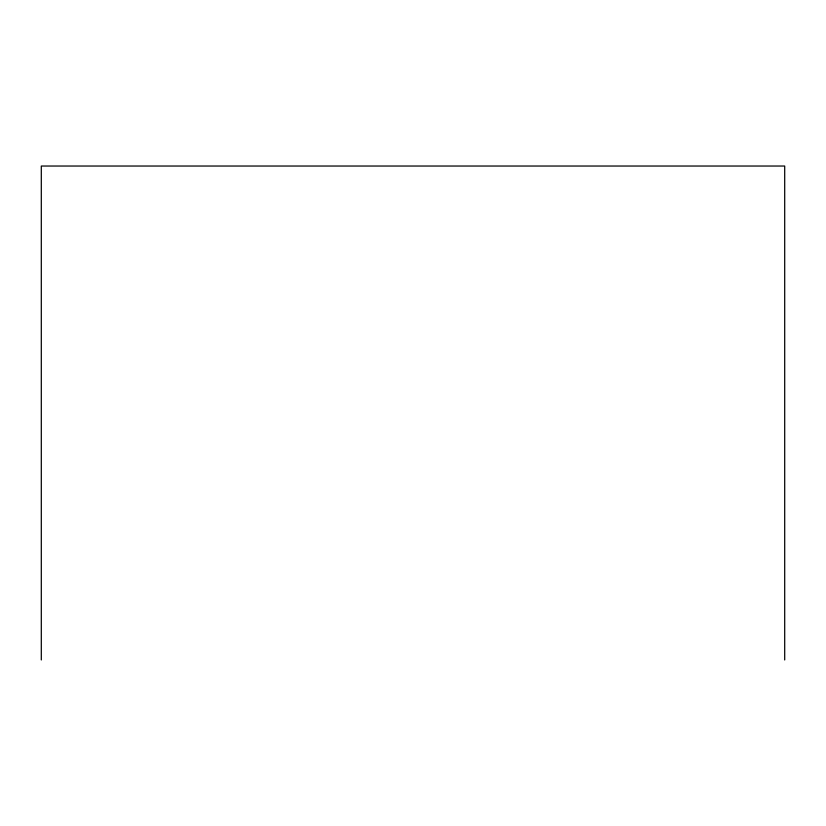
<?xml version="1.0" encoding="UTF-8"?>
<svg xmlns="http://www.w3.org/2000/svg" width="826" height="826" viewBox="0 0 826 826"><rect width="100%" height="100%" fill="white"/><g stroke="black" fill="none" stroke-linecap="round" stroke-linejoin="round"><path stroke-width="1.24" d="M784.7 659.964L784.7 166.036L41.3 166.036L41.3 659.964"/></g></svg>
